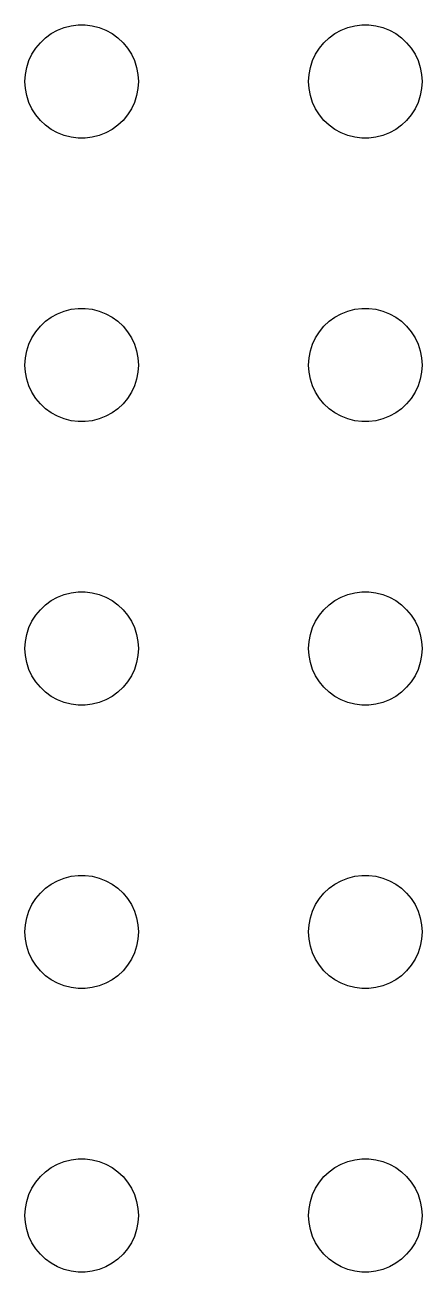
# Model space of a CAD drawing. Header units: metres. Extents: x -150 to 150, y -149 to 149.
# Drawn here: x -114 to -103.5, y -114 to -81 of the extents above; entities that cross this region are included whole.
import ezdxf

# ---------------------------------------------------------------- set-up
doc = ezdxf.new("R2010")
doc.units = ezdxf.units.M

msp = doc.modelspace()

# ---------------------------------------------------------------- linework, layer by layer
for p, q in [((-113.304, -81.2335), (-113.139, -81.1428)), ((-113.139, -81.1428), (-112.964, -81.0734)), ((-112.964, -81.0734), (-112.781, -81.0266)), ((-112.781, -81.0266), (-112.594, -81.003)), ((-112.594, -81.003), (-112.406, -81.003)), ((-112.406, -81.003), (-112.219, -81.0266)), ((-112.219, -81.0266), (-112.036, -81.0734)), ((-112.036, -81.0734), (-111.861, -81.1428)), ((-111.861, -81.1428), (-111.696, -81.2335)), ((-105.804, -81.2335), (-105.639, -81.1428)), ((-105.639, -81.1428), (-105.464, -81.0734)), ((-105.464, -81.0734), (-105.281, -81.0266)), ((-105.281, -81.0266), (-105.094, -81.003)), ((-105.094, -81.003), (-104.906, -81.003)), ((-104.906, -81.003), (-104.719, -81.0266)), ((-104.719, -81.0266), (-104.536, -81.0734)), ((-104.536, -81.0734), (-104.361, -81.1428)), ((-104.361, -81.1428), (-104.196, -81.2335)), ((-113.714, -81.6183), (-113.593, -81.4732)), ((-113.593, -81.4732), (-113.456, -81.3442)), ((-113.456, -81.3442), (-113.304, -81.2335)), ((-111.696, -81.2335), (-111.544, -81.3442)), ((-111.544, -81.3442), (-111.407, -81.4732)), ((-111.407, -81.4732), (-111.286, -81.6183)), ((-106.214, -81.6183), (-106.093, -81.4732)), ((-106.093, -81.4732), (-105.956, -81.3442)), ((-105.956, -81.3442), (-105.804, -81.2335)), ((-104.196, -81.2335), (-104.044, -81.3442)), ((-104.044, -81.3442), (-103.907, -81.4732)), ((-103.907, -81.4732), (-103.786, -81.6183)), ((-113.895, -81.9478), (-113.814, -81.7774)), ((-113.814, -81.7774), (-113.714, -81.6183)), ((-111.286, -81.6183), (-111.186, -81.7774)), ((-111.186, -81.7774), (-111.105, -81.9478)), ((-106.395, -81.9478), (-106.314, -81.7774)), ((-106.314, -81.7774), (-106.214, -81.6183)), ((-103.786, -81.6183), (-103.686, -81.7774)), ((-103.686, -81.7774), (-103.605, -81.9478)), ((-113.988, -82.312), (-113.953, -82.127)), ((-113.953, -82.127), (-113.895, -81.9478)), ((-111.105, -81.9478), (-111.047, -82.127)), ((-111.047, -82.127), (-111.012, -82.312)), ((-106.488, -82.312), (-106.453, -82.127)), ((-106.453, -82.127), (-106.395, -81.9478)), ((-103.605, -81.9478), (-103.547, -82.127)), ((-103.547, -82.127), (-103.512, -82.312)), ((-114, -82.5), (-113.988, -82.312)), ((-111.012, -82.312), (-111, -82.5)), ((-106.5, -82.5), (-106.488, -82.312)), ((-103.512, -82.312), (-103.5, -82.5)), ((-113.988, -82.688), (-114, -82.5)), ((-113.953, -82.873), (-113.988, -82.688)), ((-111.012, -82.688), (-111.047, -82.873)), ((-111, -82.5), (-111.012, -82.688)), ((-106.488, -82.688), (-106.5, -82.5)), ((-106.453, -82.873), (-106.488, -82.688)), ((-103.512, -82.688), (-103.547, -82.873)), ((-103.5, -82.5), (-103.512, -82.688)), ((-113.895, -83.0522), (-113.953, -82.873)), ((-113.814, -83.2226), (-113.895, -83.0522)), ((-111.105, -83.0522), (-111.186, -83.2226)), ((-111.047, -82.873), (-111.105, -83.0522)), ((-106.395, -83.0522), (-106.453, -82.873)), ((-106.314, -83.2226), (-106.395, -83.0522)), ((-103.605, -83.0522), (-103.686, -83.2226)), ((-103.547, -82.873), (-103.605, -83.0522)), ((-113.714, -83.3817), (-113.814, -83.2226)), ((-113.593, -83.5268), (-113.714, -83.3817)), ((-111.286, -83.3817), (-111.407, -83.5268)), ((-111.186, -83.2226), (-111.286, -83.3817)), ((-106.214, -83.3817), (-106.314, -83.2226)), ((-106.093, -83.5268), (-106.214, -83.3817)), ((-103.786, -83.3817), (-103.907, -83.5268)), ((-103.686, -83.2226), (-103.786, -83.3817)), ((-113.456, -83.6558), (-113.593, -83.5268)), ((-113.304, -83.7665), (-113.456, -83.6558)), ((-113.139, -83.8572), (-113.304, -83.7665)), ((-111.696, -83.7665), (-111.861, -83.8572)), ((-111.544, -83.6558), (-111.696, -83.7665)), ((-111.407, -83.5268), (-111.544, -83.6558)), ((-105.956, -83.6558), (-106.093, -83.5268)), ((-105.804, -83.7665), (-105.956, -83.6558)), ((-105.639, -83.8572), (-105.804, -83.7665)), ((-104.196, -83.7665), (-104.361, -83.8572)), ((-104.044, -83.6558), (-104.196, -83.7665)), ((-103.907, -83.5268), (-104.044, -83.6558)), ((-112.964, -83.9266), (-113.139, -83.8572)), ((-112.781, -83.9734), (-112.964, -83.9266)), ((-112.594, -83.997), (-112.781, -83.9734)), ((-112.406, -83.997), (-112.594, -83.997)), ((-112.219, -83.9734), (-112.406, -83.997)), ((-112.036, -83.9266), (-112.219, -83.9734)), ((-111.861, -83.8572), (-112.036, -83.9266)), ((-105.464, -83.9266), (-105.639, -83.8572)), ((-105.281, -83.9734), (-105.464, -83.9266)), ((-105.094, -83.997), (-105.281, -83.9734)), ((-104.906, -83.997), (-105.094, -83.997)), ((-104.719, -83.9734), (-104.906, -83.997)), ((-104.536, -83.9266), (-104.719, -83.9734)), ((-104.361, -83.8572), (-104.536, -83.9266)), ((-113.456, -88.8442), (-113.304, -88.7335)), ((-113.304, -88.7335), (-113.139, -88.6428)), ((-113.139, -88.6428), (-112.964, -88.5734)), ((-112.964, -88.5734), (-112.781, -88.5266)), ((-112.781, -88.5266), (-112.594, -88.503)), ((-112.594, -88.503), (-112.406, -88.503)), ((-112.406, -88.503), (-112.219, -88.5266)), ((-112.219, -88.5266), (-112.036, -88.5734)), ((-112.036, -88.5734), (-111.861, -88.6428)), ((-111.861, -88.6428), (-111.696, -88.7335)), ((-111.696, -88.7335), (-111.544, -88.8442)), ((-105.956, -88.8442), (-105.804, -88.7335)), ((-105.804, -88.7335), (-105.639, -88.6428)), ((-105.639, -88.6428), (-105.464, -88.5734)), ((-105.464, -88.5734), (-105.281, -88.5266)), ((-105.281, -88.5266), (-105.094, -88.503)), ((-105.094, -88.503), (-104.906, -88.503)), ((-104.906, -88.503), (-104.719, -88.5266)), ((-104.719, -88.5266), (-104.536, -88.5734)), ((-104.536, -88.5734), (-104.361, -88.6428)), ((-104.361, -88.6428), (-104.196, -88.7335)), ((-104.196, -88.7335), (-104.044, -88.8442)), ((-113.714, -89.1183), (-113.593, -88.9732)), ((-113.593, -88.9732), (-113.456, -88.8442)), ((-111.544, -88.8442), (-111.407, -88.9732)), ((-111.407, -88.9732), (-111.286, -89.1183)), ((-106.214, -89.1183), (-106.093, -88.9732)), ((-106.093, -88.9732), (-105.956, -88.8442)), ((-104.044, -88.8442), (-103.907, -88.9732)), ((-103.907, -88.9732), (-103.786, -89.1183)), ((-113.895, -89.4478), (-113.814, -89.2774)), ((-113.814, -89.2774), (-113.714, -89.1183)), ((-111.286, -89.1183), (-111.186, -89.2774)), ((-111.186, -89.2774), (-111.105, -89.4478)), ((-106.395, -89.4478), (-106.314, -89.2774)), ((-106.314, -89.2774), (-106.214, -89.1183)), ((-103.786, -89.1183), (-103.686, -89.2774)), ((-103.686, -89.2774), (-103.605, -89.4478)), ((-113.988, -89.812), (-113.953, -89.627)), ((-113.953, -89.627), (-113.895, -89.4478)), ((-111.105, -89.4478), (-111.047, -89.627)), ((-111.047, -89.627), (-111.012, -89.812)), ((-106.488, -89.812), (-106.453, -89.627)), ((-106.453, -89.627), (-106.395, -89.4478)), ((-103.605, -89.4478), (-103.547, -89.627)), ((-103.547, -89.627), (-103.512, -89.812)), ((-114, -90), (-113.988, -89.812)), ((-113.988, -90.188), (-114, -90)), ((-111.012, -89.812), (-111, -90)), ((-111, -90), (-111.012, -90.188)), ((-106.5, -90), (-106.488, -89.812)), ((-106.488, -90.188), (-106.5, -90)), ((-103.512, -89.812), (-103.5, -90)), ((-103.5, -90), (-103.512, -90.188)), ((-113.953, -90.373), (-113.988, -90.188)), ((-113.895, -90.5522), (-113.953, -90.373)), ((-111.047, -90.373), (-111.105, -90.5522)), ((-111.012, -90.188), (-111.047, -90.373)), ((-106.453, -90.373), (-106.488, -90.188)), ((-106.395, -90.5522), (-106.453, -90.373)), ((-103.547, -90.373), (-103.605, -90.5522)), ((-103.512, -90.188), (-103.547, -90.373)), ((-113.814, -90.7226), (-113.895, -90.5522)), ((-113.714, -90.8817), (-113.814, -90.7226)), ((-111.186, -90.7226), (-111.286, -90.8817)), ((-111.105, -90.5522), (-111.186, -90.7226)), ((-106.314, -90.7226), (-106.395, -90.5522)), ((-106.214, -90.8817), (-106.314, -90.7226)), ((-103.686, -90.7226), (-103.786, -90.8817)), ((-103.605, -90.5522), (-103.686, -90.7226)), ((-113.593, -91.0268), (-113.714, -90.8817)), ((-113.456, -91.1558), (-113.593, -91.0268)), ((-111.407, -91.0268), (-111.544, -91.1558)), ((-111.286, -90.8817), (-111.407, -91.0268)), ((-106.093, -91.0268), (-106.214, -90.8817)), ((-105.956, -91.1558), (-106.093, -91.0268)), ((-103.907, -91.0268), (-104.044, -91.1558)), ((-103.786, -90.8817), (-103.907, -91.0268)), ((-113.304, -91.2665), (-113.456, -91.1558)), ((-113.139, -91.3572), (-113.304, -91.2665)), ((-112.964, -91.4266), (-113.139, -91.3572)), ((-111.861, -91.3572), (-112.036, -91.4266)), ((-111.696, -91.2665), (-111.861, -91.3572)), ((-111.544, -91.1558), (-111.696, -91.2665)), ((-105.804, -91.2665), (-105.956, -91.1558)), ((-105.639, -91.3572), (-105.804, -91.2665)), ((-105.464, -91.4266), (-105.639, -91.3572)), ((-104.361, -91.3572), (-104.536, -91.4266)), ((-104.196, -91.2665), (-104.361, -91.3572)), ((-104.044, -91.1558), (-104.196, -91.2665)), ((-112.781, -91.4734), (-112.964, -91.4266)), ((-112.594, -91.497), (-112.781, -91.4734)), ((-112.406, -91.497), (-112.594, -91.497)), ((-112.219, -91.4734), (-112.406, -91.497)), ((-112.036, -91.4266), (-112.219, -91.4734)), ((-105.281, -91.4734), (-105.464, -91.4266)), ((-105.094, -91.497), (-105.281, -91.4734)), ((-104.906, -91.497), (-105.094, -91.497)), ((-104.719, -91.4734), (-104.906, -91.497)), ((-104.536, -91.4266), (-104.719, -91.4734)), ((-112.781, -96.0266), (-112.594, -96.003)), ((-112.594, -96.003), (-112.406, -96.003)), ((-112.406, -96.003), (-112.219, -96.0266)), ((-105.281, -96.0266), (-105.094, -96.003)), ((-105.094, -96.003), (-104.906, -96.003)), ((-104.906, -96.003), (-104.719, -96.0266)), ((-113.456, -96.3442), (-113.304, -96.2335)), ((-113.304, -96.2335), (-113.139, -96.1428)), ((-113.139, -96.1428), (-112.964, -96.0734)), ((-112.964, -96.0734), (-112.781, -96.0266)), ((-112.219, -96.0266), (-112.036, -96.0734)), ((-112.036, -96.0734), (-111.861, -96.1428)), ((-111.861, -96.1428), (-111.696, -96.2335)), ((-111.696, -96.2335), (-111.544, -96.3442)), ((-105.956, -96.3442), (-105.804, -96.2335)), ((-105.804, -96.2335), (-105.639, -96.1428)), ((-105.639, -96.1428), (-105.464, -96.0734)), ((-105.464, -96.0734), (-105.281, -96.0266)), ((-104.719, -96.0266), (-104.536, -96.0734)), ((-104.536, -96.0734), (-104.361, -96.1428)), ((-104.361, -96.1428), (-104.196, -96.2335)), ((-104.196, -96.2335), (-104.044, -96.3442)), ((-113.814, -96.7774), (-113.714, -96.6183)), ((-113.714, -96.6183), (-113.593, -96.4732)), ((-113.593, -96.4732), (-113.456, -96.3442)), ((-111.544, -96.3442), (-111.407, -96.4732)), ((-111.407, -96.4732), (-111.286, -96.6183)), ((-111.286, -96.6183), (-111.186, -96.7774)), ((-106.314, -96.7774), (-106.214, -96.6183)), ((-106.214, -96.6183), (-106.093, -96.4732)), ((-106.093, -96.4732), (-105.956, -96.3442)), ((-104.044, -96.3442), (-103.907, -96.4732)), ((-103.907, -96.4732), (-103.786, -96.6183)), ((-103.786, -96.6183), (-103.686, -96.7774)), ((-113.953, -97.127), (-113.895, -96.9478)), ((-113.895, -96.9478), (-113.814, -96.7774)), ((-111.186, -96.7774), (-111.105, -96.9478)), ((-111.105, -96.9478), (-111.047, -97.127)), ((-106.453, -97.127), (-106.395, -96.9478)), ((-106.395, -96.9478), (-106.314, -96.7774)), ((-103.686, -96.7774), (-103.605, -96.9478)), ((-103.605, -96.9478), (-103.547, -97.127)), ((-114, -97.5), (-113.988, -97.312)), ((-113.988, -97.312), (-113.953, -97.127)), ((-111.047, -97.127), (-111.012, -97.312)), ((-111.012, -97.312), (-111, -97.5)), ((-106.5, -97.5), (-106.488, -97.312)), ((-106.488, -97.312), (-106.453, -97.127)), ((-103.547, -97.127), (-103.512, -97.312)), ((-103.512, -97.312), (-103.5, -97.5)), ((-113.988, -97.688), (-114, -97.5)), ((-111, -97.5), (-111.012, -97.688)), ((-106.488, -97.688), (-106.5, -97.5)), ((-103.5, -97.5), (-103.512, -97.688)), ((-113.953, -97.873), (-113.988, -97.688)), ((-113.895, -98.0522), (-113.953, -97.873)), ((-111.047, -97.873), (-111.105, -98.0522)), ((-111.012, -97.688), (-111.047, -97.873)), ((-106.453, -97.873), (-106.488, -97.688)), ((-106.395, -98.0522), (-106.453, -97.873)), ((-103.547, -97.873), (-103.605, -98.0522)), ((-103.512, -97.688), (-103.547, -97.873)), ((-113.814, -98.2226), (-113.895, -98.0522)), ((-113.714, -98.3817), (-113.814, -98.2226)), ((-111.186, -98.2226), (-111.286, -98.3817)), ((-111.105, -98.0522), (-111.186, -98.2226)), ((-106.314, -98.2226), (-106.395, -98.0522)), ((-106.214, -98.3817), (-106.314, -98.2226)), ((-103.686, -98.2226), (-103.786, -98.3817)), ((-103.605, -98.0522), (-103.686, -98.2226)), ((-113.593, -98.5268), (-113.714, -98.3817)), ((-113.456, -98.6558), (-113.593, -98.5268)), ((-111.407, -98.5268), (-111.544, -98.6558)), ((-111.286, -98.3817), (-111.407, -98.5268)), ((-106.093, -98.5268), (-106.214, -98.3817)), ((-105.956, -98.6558), (-106.093, -98.5268)), ((-103.907, -98.5268), (-104.044, -98.6558)), ((-103.786, -98.3817), (-103.907, -98.5268)), ((-113.304, -98.7665), (-113.456, -98.6558)), ((-113.139, -98.8572), (-113.304, -98.7665)), ((-112.964, -98.9266), (-113.139, -98.8572)), ((-112.781, -98.9734), (-112.964, -98.9266)), ((-112.594, -98.997), (-112.781, -98.9734)), ((-112.219, -98.9734), (-112.406, -98.997)), ((-112.036, -98.9266), (-112.219, -98.9734)), ((-111.861, -98.8572), (-112.036, -98.9266)), ((-111.696, -98.7665), (-111.861, -98.8572)), ((-111.544, -98.6558), (-111.696, -98.7665)), ((-105.804, -98.7665), (-105.956, -98.6558)), ((-105.639, -98.8572), (-105.804, -98.7665)), ((-105.464, -98.9266), (-105.639, -98.8572)), ((-105.281, -98.9734), (-105.464, -98.9266)), ((-105.094, -98.997), (-105.281, -98.9734)), ((-104.719, -98.9734), (-104.906, -98.997)), ((-104.536, -98.9266), (-104.719, -98.9734)), ((-104.361, -98.8572), (-104.536, -98.9266)), ((-104.196, -98.7665), (-104.361, -98.8572)), ((-104.044, -98.6558), (-104.196, -98.7665)), ((-112.406, -98.997), (-112.594, -98.997)), ((-104.906, -98.997), (-105.094, -98.997)), ((-113.139, -103.643), (-112.964, -103.573)), ((-112.964, -103.573), (-112.781, -103.527)), ((-112.781, -103.527), (-112.594, -103.503)), ((-112.594, -103.503), (-112.406, -103.503)), ((-112.406, -103.503), (-112.219, -103.527)), ((-112.219, -103.527), (-112.036, -103.573)), ((-112.036, -103.573), (-111.861, -103.643)), ((-105.639, -103.643), (-105.464, -103.573)), ((-105.464, -103.573), (-105.281, -103.527)), ((-105.281, -103.527), (-105.094, -103.503)), ((-105.094, -103.503), (-104.906, -103.503)), ((-104.906, -103.503), (-104.719, -103.527)), ((-104.719, -103.527), (-104.536, -103.573)), ((-104.536, -103.573), (-104.361, -103.643)), ((-113.593, -103.973), (-113.456, -103.844)), ((-113.456, -103.844), (-113.304, -103.734)), ((-113.304, -103.734), (-113.139, -103.643)), ((-111.861, -103.643), (-111.696, -103.734)), ((-111.696, -103.734), (-111.544, -103.844)), ((-111.544, -103.844), (-111.407, -103.973)), ((-106.093, -103.973), (-105.956, -103.844)), ((-105.956, -103.844), (-105.804, -103.734)), ((-105.804, -103.734), (-105.639, -103.643)), ((-104.361, -103.643), (-104.196, -103.734)), ((-104.196, -103.734), (-104.044, -103.844)), ((-104.044, -103.844), (-103.907, -103.973)), ((-113.814, -104.277), (-113.714, -104.118)), ((-113.714, -104.118), (-113.593, -103.973)), ((-111.407, -103.973), (-111.286, -104.118)), ((-111.286, -104.118), (-111.186, -104.277)), ((-106.314, -104.277), (-106.214, -104.118)), ((-106.214, -104.118), (-106.093, -103.973)), ((-103.907, -103.973), (-103.786, -104.118)), ((-103.786, -104.118), (-103.686, -104.277)), ((-113.953, -104.627), (-113.895, -104.448)), ((-113.895, -104.448), (-113.814, -104.277)), ((-111.186, -104.277), (-111.105, -104.448)), ((-111.105, -104.448), (-111.047, -104.627)), ((-106.453, -104.627), (-106.395, -104.448)), ((-106.395, -104.448), (-106.314, -104.277)), ((-103.686, -104.277), (-103.605, -104.448)), ((-103.605, -104.448), (-103.547, -104.627)), ((-114, -105), (-113.988, -104.812)), ((-113.988, -104.812), (-113.953, -104.627)), ((-111.047, -104.627), (-111.012, -104.812)), ((-111.012, -104.812), (-111, -105)), ((-106.5, -105), (-106.488, -104.812)), ((-106.488, -104.812), (-106.453, -104.627)), ((-103.547, -104.627), (-103.512, -104.812)), ((-103.512, -104.812), (-103.5, -105)), ((-113.988, -105.188), (-114, -105)), ((-113.953, -105.373), (-113.988, -105.188)), ((-111.012, -105.188), (-111.047, -105.373)), ((-111, -105), (-111.012, -105.188)), ((-106.488, -105.188), (-106.5, -105)), ((-106.453, -105.373), (-106.488, -105.188)), ((-103.512, -105.188), (-103.547, -105.373)), ((-103.5, -105), (-103.512, -105.188)), ((-113.895, -105.552), (-113.953, -105.373)), ((-113.814, -105.723), (-113.895, -105.552)), ((-111.105, -105.552), (-111.186, -105.723)), ((-111.047, -105.373), (-111.105, -105.552)), ((-106.395, -105.552), (-106.453, -105.373)), ((-106.314, -105.723), (-106.395, -105.552)), ((-103.605, -105.552), (-103.686, -105.723)), ((-103.547, -105.373), (-103.605, -105.552)), ((-113.714, -105.882), (-113.814, -105.723)), ((-113.593, -106.027), (-113.714, -105.882)), ((-111.286, -105.882), (-111.407, -106.027)), ((-111.186, -105.723), (-111.286, -105.882)), ((-106.214, -105.882), (-106.314, -105.723)), ((-106.093, -106.027), (-106.214, -105.882)), ((-103.786, -105.882), (-103.907, -106.027)), ((-103.686, -105.723), (-103.786, -105.882)), ((-113.456, -106.156), (-113.593, -106.027)), ((-113.304, -106.266), (-113.456, -106.156)), ((-111.544, -106.156), (-111.696, -106.266)), ((-111.407, -106.027), (-111.544, -106.156)), ((-105.956, -106.156), (-106.093, -106.027)), ((-105.804, -106.266), (-105.956, -106.156)), ((-104.044, -106.156), (-104.196, -106.266)), ((-103.907, -106.027), (-104.044, -106.156)), ((-113.139, -106.357), (-113.304, -106.266)), ((-112.964, -106.427), (-113.139, -106.357)), ((-112.781, -106.473), (-112.964, -106.427)), ((-112.594, -106.497), (-112.781, -106.473)), ((-112.406, -106.497), (-112.594, -106.497)), ((-112.219, -106.473), (-112.406, -106.497)), ((-112.036, -106.427), (-112.219, -106.473)), ((-111.861, -106.357), (-112.036, -106.427)), ((-111.696, -106.266), (-111.861, -106.357)), ((-105.639, -106.357), (-105.804, -106.266)), ((-105.464, -106.427), (-105.639, -106.357)), ((-105.281, -106.473), (-105.464, -106.427)), ((-105.094, -106.497), (-105.281, -106.473)), ((-104.906, -106.497), (-105.094, -106.497)), ((-104.719, -106.473), (-104.906, -106.497)), ((-104.536, -106.427), (-104.719, -106.473)), ((-104.361, -106.357), (-104.536, -106.427)), ((-104.196, -106.266), (-104.361, -106.357)), ((-113.304, -111.234), (-113.139, -111.143)), ((-113.139, -111.143), (-112.964, -111.073)), ((-112.964, -111.073), (-112.781, -111.027)), ((-112.781, -111.027), (-112.594, -111.003)), ((-112.594, -111.003), (-112.406, -111.003)), ((-112.406, -111.003), (-112.219, -111.027)), ((-112.219, -111.027), (-112.036, -111.073)), ((-112.036, -111.073), (-111.861, -111.143)), ((-111.861, -111.143), (-111.696, -111.234)), ((-105.804, -111.234), (-105.639, -111.143)), ((-105.639, -111.143), (-105.464, -111.073)), ((-105.464, -111.073), (-105.281, -111.027)), ((-105.281, -111.027), (-105.094, -111.003)), ((-105.094, -111.003), (-104.906, -111.003)), ((-104.906, -111.003), (-104.719, -111.027)), ((-104.719, -111.027), (-104.536, -111.073)), ((-104.536, -111.073), (-104.361, -111.143)), ((-104.361, -111.143), (-104.196, -111.234)), ((-113.714, -111.618), (-113.593, -111.473)), ((-113.593, -111.473), (-113.456, -111.344)), ((-113.456, -111.344), (-113.304, -111.234)), ((-111.696, -111.234), (-111.544, -111.344)), ((-111.544, -111.344), (-111.407, -111.473)), ((-111.407, -111.473), (-111.286, -111.618)), ((-106.214, -111.618), (-106.093, -111.473)), ((-106.093, -111.473), (-105.956, -111.344)), ((-105.956, -111.344), (-105.804, -111.234)), ((-104.196, -111.234), (-104.044, -111.344)), ((-104.044, -111.344), (-103.907, -111.473)), ((-103.907, -111.473), (-103.786, -111.618)), ((-113.895, -111.948), (-113.814, -111.777)), ((-113.814, -111.777), (-113.714, -111.618)), ((-111.286, -111.618), (-111.186, -111.777)), ((-111.186, -111.777), (-111.105, -111.948)), ((-106.395, -111.948), (-106.314, -111.777)), ((-106.314, -111.777), (-106.214, -111.618)), ((-103.786, -111.618), (-103.686, -111.777)), ((-103.686, -111.777), (-103.605, -111.948)), ((-113.988, -112.312), (-113.953, -112.127)), ((-113.953, -112.127), (-113.895, -111.948)), ((-111.105, -111.948), (-111.047, -112.127)), ((-111.047, -112.127), (-111.012, -112.312)), ((-106.488, -112.312), (-106.453, -112.127)), ((-106.453, -112.127), (-106.395, -111.948)), ((-103.605, -111.948), (-103.547, -112.127)), ((-103.547, -112.127), (-103.512, -112.312)), ((-114, -112.5), (-113.988, -112.312)), ((-113.988, -112.688), (-114, -112.5)), ((-111.012, -112.312), (-111, -112.5)), ((-111, -112.5), (-111.012, -112.688)), ((-106.5, -112.5), (-106.488, -112.312)), ((-106.488, -112.688), (-106.5, -112.5)), ((-103.512, -112.312), (-103.5, -112.5)), ((-103.5, -112.5), (-103.512, -112.688)), ((-113.953, -112.873), (-113.988, -112.688)), ((-111.012, -112.688), (-111.047, -112.873)), ((-106.453, -112.873), (-106.488, -112.688)), ((-103.512, -112.688), (-103.547, -112.873)), ((-113.895, -113.052), (-113.953, -112.873)), ((-113.814, -113.223), (-113.895, -113.052)), ((-111.105, -113.052), (-111.186, -113.223)), ((-111.047, -112.873), (-111.105, -113.052)), ((-106.395, -113.052), (-106.453, -112.873)), ((-106.314, -113.223), (-106.395, -113.052)), ((-103.605, -113.052), (-103.686, -113.223)), ((-103.547, -112.873), (-103.605, -113.052)), ((-113.714, -113.382), (-113.814, -113.223)), ((-113.593, -113.527), (-113.714, -113.382)), ((-111.286, -113.382), (-111.407, -113.527)), ((-111.186, -113.223), (-111.286, -113.382)), ((-106.214, -113.382), (-106.314, -113.223)), ((-106.093, -113.527), (-106.214, -113.382)), ((-103.786, -113.382), (-103.907, -113.527)), ((-103.686, -113.223), (-103.786, -113.382)), ((-113.456, -113.656), (-113.593, -113.527)), ((-113.304, -113.766), (-113.456, -113.656)), ((-113.139, -113.857), (-113.304, -113.766)), ((-111.696, -113.766), (-111.861, -113.857)), ((-111.544, -113.656), (-111.696, -113.766)), ((-111.407, -113.527), (-111.544, -113.656)), ((-105.956, -113.656), (-106.093, -113.527)), ((-105.804, -113.766), (-105.956, -113.656)), ((-105.639, -113.857), (-105.804, -113.766)), ((-104.196, -113.766), (-104.361, -113.857)), ((-104.044, -113.656), (-104.196, -113.766)), ((-103.907, -113.527), (-104.044, -113.656)), ((-112.964, -113.927), (-113.139, -113.857)), ((-112.781, -113.973), (-112.964, -113.927)), ((-112.594, -113.997), (-112.781, -113.973)), ((-112.406, -113.997), (-112.594, -113.997)), ((-112.219, -113.973), (-112.406, -113.997)), ((-112.036, -113.927), (-112.219, -113.973)), ((-111.861, -113.857), (-112.036, -113.927)), ((-105.464, -113.927), (-105.639, -113.857)), ((-105.281, -113.973), (-105.464, -113.927)), ((-105.094, -113.997), (-105.281, -113.973)), ((-104.906, -113.997), (-105.094, -113.997)), ((-104.719, -113.973), (-104.906, -113.997)), ((-104.536, -113.927), (-104.719, -113.973)), ((-104.361, -113.857), (-104.536, -113.927))]:
    msp.add_line(p, q)

doc.saveas('drawing.dxf')
